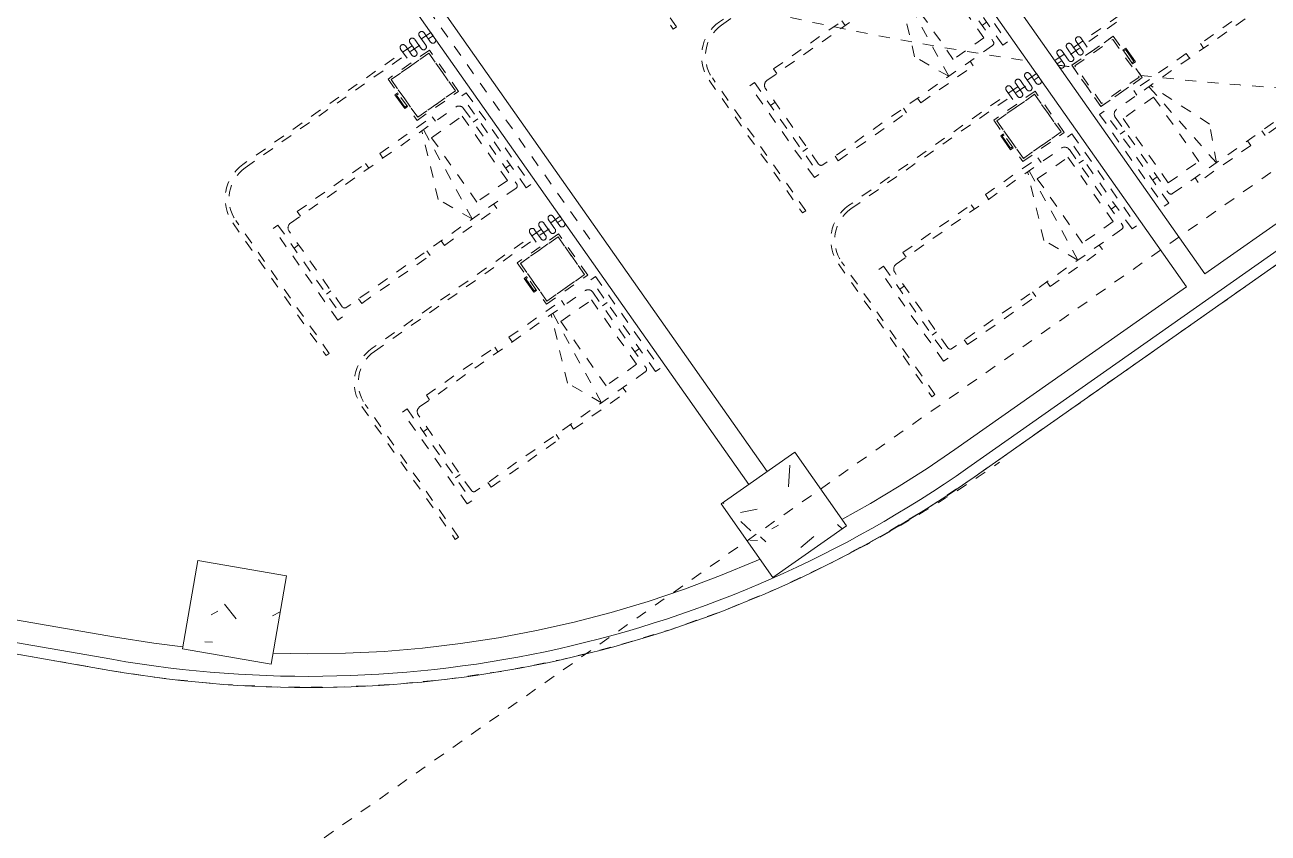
# Model space of a CAD drawing. Extents: x 274235 to 276654, y 142848 to 144425.
# Drawn here: x 276102.95 to 276114.02, y 143055.75 to 143062.95 of the extents above; entities that cross this region are included whole.
import ezdxf

# ---------------------------------------------------------------- set-up
doc = ezdxf.new("R2010")
doc.units = 0
doc.header["$LTSCALE"] = 1.5
for name, pattern in [('ACM-G-CENTER', [50.8, 31.75, -6.35, 6.35, -6.35]), ('ACM-G-HIDDEN2', [4.7625, 3.175, -1.5875]), ('ATDASH', [1.5875, 0.79375, -0.79375]), ('DASH', [0.35, 0.25, -0.1]), ('Hidden 1_32_', [1.389063, 0.79375, -0.595313])]:
    doc.linetypes.add(name, pattern=pattern)
doc.layers.get('0').update_dxf_attribs({"linetype": 'CONTINUOUS', "lineweight": 0})
for name, color, linetype, lineweight in [('_ACM-A-DETL', 7, 'CONTINUOUS', 5), ('_ACM-A-EQPM', 3, 'CONTINUOUS', 5), ('_ACM-A-FLOR-WDWK', 1, 'CONTINUOUS', 5), ('_ACM-A-GRID', 3, 'CONTINUOUS', 5), ('_ACM-A-WALL-FULL', 6, 'CONTINUOUS', 13), ('_ACM-S-STRU-CLOS', 5, 'CONTINUOUS', 5)]:
    doc.layers.add(name, color=color, linetype=linetype, lineweight=lineweight)

# ---------------------------------------------------------------- blocks, each defined once
blk = doc.blocks.new('M_Concrete-Rectangular-Column - 800 x 800mm-V1180-B1_Working')
at = {"layer": '_ACM-S-STRU-CLOS'}
h = blk.add_hatch(dxfattribs=at)
h.set_pattern_fill('FP_739', color=256, style=0, pattern_type=2)
h.set_pattern_definition([(5, (-1061912, 169119.8), (2351.06, -2801.885), [381, -4191]), (310, (-1061912, 169120), (2203.542, 3200.36), [304.8, -3352.8]), (55.451, (-1061716.2, 168886.3), (4554.605, 398.44), [323.8, -3561.801]), (1.184, (-1061193.7, 169838.2), (3239.062, -4428.212), [571.5, -6286.5]), (51.636, (-1060924, 169469), (6856.534, 141.775), [485.7, -5342.702]), (306.184, (-1061193.7, 169838), (6856.536, 141.708), [457.2, -5029.2]), (336, (-1061014, 169299.4), (697.903, -3590.4), [381, -4191]), (281, (-1061014, 169299.4), (3478.827, 1730.799), [304.8, -3352.8]), (26.451, (-1060956, 169000.2), (4176.715, -1859.633), [323.8, -3561.801]), (352.5, (-1061912.1, 169119.8), (1239.4683, 1152.1094), [167.64, -3144.52, 167.64, -6601.46]), (352.5, (-1061912.1, 169119.8), (1239.4683, 1152.1094), [-3479.8, -3235.96, 167.64, -3197.86]), (322.5, (-1061912.1, 169119.8), (2361.74, 471.7945), [167.64, -1772.92, 167.64, -4351.02]), (322.5, (-1061912.1, 169119.8), (2361.74, 471.7945), [-2108.2, -3068.32, 167.64, -1115.06]), (282.5, (-1062713.1, 169920.9), (1836.5254, -1998.5641), [167.64, -1102.36, -9220.2]), (282.5, (-1062713.1, 169920.9), (1836.5254, -1998.5641), [-1270, 167.64, -3794.76, -5257.8]), (282.5, (-1062713.1, 169920.9), (1836.5254, -1998.5641), [-5232.4, 167.64, -5090.16]), (272.5, (-1063072.4, 170280), (2454.452, -1735.277), [167.64, -1483.36, 167.64, -6197.6]), (272.5, (-1063072.4, 170280), (2454.452, -1735.277), [-1818.64, -2463.8, 167.64, -3566.16])])
h.paths.add_polyline_path([(-400, -400), (400, -400), (400, 400), (-400, 400)])
at = {"layer": '_ACM-A-DETL', "color": 250}
for p, q in [((-400, 400), (400, 400)), ((-400, -400), (-400, 400)), ((400, 400), (400, -400)), ((400, -400), (-400, -400))]:
    blk.add_line(p, q, dxfattribs=at)
blk = doc.blocks.new('M_Concrete-Rectangular-Column - 800 x 800mm-V1188-B1_Working')
at = {"layer": '_ACM-S-STRU-CLOS'}
h = blk.add_hatch(dxfattribs=at)
h.set_pattern_fill('FP_741', color=256, style=0, pattern_type=2)
h.set_pattern_definition([(50, (-865804, -629604.6), (3643.682, -318.781), [381, -4191]), (355, (-865804, -629604.6), (-704.856, 3821.136), [304.8, -3352.8]), (100.451, (-865500.5, -629631), (2938.852, 3502.332), [323.8, -3561.801]), (46.184, (-865804, -628588.6), (5421.582, -840.855), [571.5, -6286.5]), (96.636, (-865352.3, -628658.6), (4748.051, 4948.551), [485.7, -5342.702]), (351.184, (-865804, -628588.6), (4748.1, 4948.506), [457.2, -5029.2]), (21, (-865296, -628842.6), (3032.288, -2045.3045), [381, -4191]), (326, (-865296, -628842.6), (1236.042, 3683.762), [304.8, -3352.8]), (71.451, (-865043.4, -629013), (4268.343, 1638.425), [323.8, -3561.801]), (37.5, (-865804.1, -629604.6), (61.772, 1691.1008), [167.64, -3144.52, 167.64, -6601.46]), (37.5, (-865804.1, -629604.6), (61.772, 1691.1008), [-3479.8, -3235.96, 167.64, -3197.86]), (7.5, (-865804.1, -629604.6), (1336.3933, 2003.6115), [167.64, -1772.92, 167.64, -4351.02]), (7.5, (-865804.1, -629604.6), (1336.3933, 2003.6115), [-2108.2, -3068.32, 167.64, -1115.06]), (327.5, (-866937, -629604.6), (2711.8178, -114.5786), [167.64, -1102.36, -9220.2]), (327.5, (-866937, -629604.6), (2711.8178, -114.5786), [-1270, 167.64, -3794.76, -5257.8]), (327.5, (-866937, -629604.6), (2711.8178, -114.5786), [-5232.4, 167.64, -5090.16]), (317.5, (-867445, -629604.6), (2962.5856, 508.5334), [167.64, -1483.36, 167.64, -6197.6]), (317.5, (-867445, -629604.6), (2962.5856, 508.5334), [-1818.64, -2463.8, 167.64, -3566.16])])
h.paths.add_polyline_path([(400, -400), (400, 400), (-400, 400), (-400, -400)])
at = {"layer": '_ACM-A-DETL', "color": 250}
for p, q in [((400, 400), (-400, 400)), ((-400, 400), (-400, -400)), ((400, -400), (400, 400)), ((-400, -400), (400, -400))]:
    blk.add_line(p, q, dxfattribs=at)
blk = doc.blocks.new('BASEMENT20250512')
at = {"layer": '_ACM-A-DETL', "color": 250, "linetype": 'ACM-G-HIDDEN2'}
for p, q in [((881666.0648, 641504.5657), (872082.865, 631921.3659)), ((864799.6652, 628904.5657), (840945.0404, 628904.5657))]:
    blk.add_line(p, q, dxfattribs=at)
for centre, radius, start, end in [((863797.1238, 640577.4863), 12000, 306.13786598, 315.00000019), ((864799.6652, 639204.5657), 10300, 270, 315)]:
    blk.add_arc(centre, radius, start, end, dxfattribs=at)
at = {"layer": '_ACM-S-STRU-CLOS', "rotation": 45.00000000000107}
blk.add_blockref('M_Concrete-Rectangular-Column - 800 x 800mm-V1180-B1_Working', (870471.0287, 631299.4791), dxfattribs=at)
at = {"layer": '_ACM-S-STRU-CLOS'}
blk.add_blockref('M_Concrete-Rectangular-Column - 800 x 800mm-V1188-B1_Working', (865804.124, 629604.5657), dxfattribs=at)
blk = doc.blocks.new('M_Concrete-Rectangular-Column - 800 x 800mm-V57-F5_Working')
at = {"layer": '_ACM-S-STRU-CLOS'}
h = blk.add_hatch(dxfattribs=at)
h.set_pattern_fill('FP_61', color=256, style=0, pattern_type=2)
h.set_pattern_definition([(5, (-1061912.1, 169119.8), (940.4237, -1120.7535), [152.4, -1676.4]), (310, (-1061912.1, 169119.8), (881.417, 1280.1436), [121.92, -1341.12]), (55.451, (-1061833.7, 169026.4), (1821.8422, 159.3759), [129.52, -1424.721]), (1.184, (-1061624.7, 169407.2), (1295.625, -1771.2844), [228.6, -2514.6]), (51.636, (-1061516.8, 169259.6), (2742.6137, 56.71), [194.28, -2137.081]), (306.184, (-1061624.7, 169407.2), (2742.6145, 56.6833), [182.88, -2011.68]), (336, (-1061552.9, 169191.7), (279.161, -1436.1595), [152.4, -1676.4]), (281, (-1061552.9, 169191.7), (1391.5306, 692.3194), [121.92, -1341.12]), (26.451, (-1061529.6, 169072), (1670.686, -743.8533), [129.52, -1424.721]), (352.5, (-1061912.1, 169119.8), (495.78765, 460.8433), [67.056, -1257.808, 67.056, -2640.584]), (352.5, (-1061912.1, 169119.8), (495.78765, 460.8433), [-1391.92, -1294.384, 67.056, -1279.144]), (322.5, (-1061912.1, 169119.8), (944.6961, 188.71726), [67.056, -709.168, 67.056, -1740.408]), (322.5, (-1061912.1, 169119.8), (944.6961, 188.71726), [-843.28, -1227.328, 67.056, -446.024]), (282.5, (-1062232.5, 169440.24), (734.6106, -799.42575), [67.056, -440.944, 67.056, -3621.024]), (282.5, (-1062232.5, 169440.24), (734.6106, -799.42575), [-575.056, -1517.904, 67.056, -2036.064]), (272.5, (-1062376.2, 169583.9), (981.7811, -694.11095), [67.056, -593.344, 67.056, -2479.04]), (272.5, (-1062376.2, 169583.9), (981.7811, -694.11095), [-727.456, -985.52, 67.056, -1426.464])])
h.paths.add_polyline_path([(-400, -400), (400, -400), (400, 400), (-400, 400)])
at = {"layer": '_ACM-A-DETL'}
for p, q in [((-400, 400), (400, 400)), ((-400, -400), (-400, 400)), ((400, 400), (400, -400)), ((400, -400), (-400, -400))]:
    blk.add_line(p, q, dxfattribs=at)
blk = doc.blocks.new('LOCKER_2_drawers_open_under_lockable_mobile - FQSN-051-2020972-F5_Working')
at = {"layer": '_ACM-A-FLOR-WDWK', "linetype": 'DASH'}
for p, q in [((-225, -205), (-225, 245)), ((-225, 245), (225, 245)), ((225, 245), (-225, 245)), ((-225, 245), (-225, -205)), ((-205, -185), (-205, 225)), ((-205, 225), (205, 225)), ((-205, -185), (-205, 225)), ((-205, 225), (205, 225)), ((205, 225), (205, -185)), ((205, 225), (205, -185)), ((225, 245), (225, -205)), ((225, -205), (225, 245)), ((225, -205), (-225, -205)), ((-225, -205), (225, -205)), ((205, -185), (-205, -185)), ((205, -185), (-205, -185))]:
    blk.add_line(p, q, dxfattribs=at)
at = {"layer": '_ACM-A-FLOR-WDWK'}
for p, q in [((-75, -205), (-75, -235)), ((-65, -225), (-65, -205)), ((65, -225), (65, -205)), ((75, -235), (75, -205)), ((-75, -235), (75, -235)), ((65, -225), (-65, -225))]:
    blk.add_line(p, q, dxfattribs=at)
blk = doc.blocks.new('BED_patient1 - MMBE-010_2100D-2020948-F5_Working')
at = {"layer": '_ACM-A-FLOR-WDWK', "linetype": 'DASH'}
for p, q in [((-500, -50), (-500, 0)), ((500, 0), (-500, 0)), ((500, -50), (500, 0)), ((-500, -50), (500, -50)), ((399, -100), (-424, -100)), ((-250, -50), (-250, -100)), ((250, -50), (250, -100)), ((-450, -126), (-450, -1974)), ((350, -150), (-350, -150)), ((-350, -150), (-350, -483)), ((350, -483), (350, -150)), ((450, -1949), (450, -151)), ((-500, -942), (-500, -371)), ((-500, -371), (-450, -371)), ((500, -371), (450, -371)), ((500, -942), (500, -371)), ((-450, -603), (450, -501)), ((-350, -483), (350, -483)), ((-133, -751), (450, -518)), ((-450, -603), (-133, -751)), ((-450, -942), (-500, -942)), ((450, -942), (500, -942)), ((-500, -1840), (-500, -1097)), ((-500, -1097), (-450, -1097)), ((500, -1097), (450, -1097)), ((500, -1840), (500, -1097)), ((-450, -1840), (-500, -1840)), ((450, -1840), (500, -1840)), ((-500, -2050), (-500, -2100)), ((500, -2050), (-500, -2050)), ((-500, -2100), (500, -2100)), ((-424, -2000), (399, -2000)), ((-250, -2000), (-250, -2050)), ((250, -2000), (250, -2050)), ((500, -2050), (500, -2100))]:
    blk.add_line(p, q, dxfattribs=at)
for centre, radius, start, end in [((-424, -126), 25.8, 90, 180), ((399, -151), 50.8, 0, 90), ((-424, -1974), 25.8, 180, 270), ((399, -1949), 50.8, 270, 0)]:
    blk.add_arc(centre, radius, start, end, dxfattribs=at)
blk = doc.blocks.new('BED_patient1 - MMBE-010_2100D-2091575-F5_Working')
at = {"layer": '_ACM-A-FLOR-WDWK', "linetype": 'DASH'}
for p, q in [((-500, 2050), (-500, 2100)), ((-500, 2100), (500, 2100)), ((500, 2050), (-500, 2050)), ((-424, 2000), (399, 2000)), ((-250, 2000), (-250, 2050)), ((250, 2000), (250, 2050)), ((500, 2050), (500, 2100)), ((-450, 126), (-450, 1974)), ((450, 1949), (450, 151)), ((-450, 1840), (-500, 1840)), ((-500, 1840), (-500, 1097)), ((450, 1840), (500, 1840)), ((500, 1840), (500, 1097)), ((-500, 1097), (-450, 1097)), ((500, 1097), (450, 1097)), ((-450, 942), (-500, 942)), ((-500, 942), (-500, 371)), ((450, 942), (500, 942)), ((500, 942), (500, 371)), ((-450, 603), (-133, 751)), ((-133, 751), (450, 518)), ((-450, 603), (450, 501)), ((-350, 150), (-350, 483)), ((-350, 483), (350, 483)), ((350, 483), (350, 150)), ((-500, 371), (-450, 371)), ((500, 371), (450, 371)), ((350, 150), (-350, 150)), ((-500, 50), (-500, 0)), ((-500, 50), (500, 50)), ((399, 100), (-424, 100)), ((-250, 50), (-250, 100)), ((250, 50), (250, 100)), ((500, 50), (500, 0)), ((500, 0), (-500, 0))]:
    blk.add_line(p, q, dxfattribs=at)
for centre, radius, start, end in [((-424, 1974), 25.8, 90, 180), ((399, 1949), 50.8, 360, 90), ((-424, 126), 25.8, 180, 270), ((399, 151), 50.8, 270, 360)]:
    blk.add_arc(centre, radius, start, end, dxfattribs=at)
blk = doc.blocks.new('LOCKER_2_drawers_open_under_lockable_mobile - FQSN-051-2091571-F5_Working')
at = {"layer": '_ACM-A-FLOR-WDWK'}
for p, q in [((75, 235), (-75, 235)), ((-75, 235), (-75, 205)), ((-65, 205), (-65, 225)), ((-65, 225), (65, 225)), ((65, 205), (65, 225)), ((75, 205), (75, 235))]:
    blk.add_line(p, q, dxfattribs=at)
at = {"layer": '_ACM-A-FLOR-WDWK', "linetype": 'DASH'}
for p, q in [((225, 205), (-225, 205)), ((-225, 205), (-225, -245)), ((225, 205), (-225, 205)), ((-225, 205), (-225, -245)), ((205, 185), (-205, 185)), ((-205, 185), (-205, -225)), ((-205, -225), (-205, 185)), ((-205, 185), (205, 185)), ((205, -225), (205, 185)), ((205, 185), (205, -225)), ((225, -245), (225, 205)), ((225, -245), (225, 205)), ((-225, -245), (225, -245)), ((-225, -245), (225, -245)), ((-205, -225), (205, -225)), ((205, -225), (-205, -225))]:
    blk.add_line(p, q, dxfattribs=at)
blk = doc.blocks.new('1020 Cubicle Curtain_ L Shaped - 1020 Cubicle Curtain_ L Shaped-2848326-F5_Working')
at = {"layer": '_ACM-A-EQPM', "linetype": 'ATDASH'}
for p, q in [((142.875, -73.025), (41.275, -73.025)), ((74.6125, -22.225), (109.5375, -22.225)), ((74.6125, -22.225), (74.6125, -2066.625)), ((109.5375, -2066.625), (109.5375, -22.225)), ((41.275, -123.825), (142.875, -123.825)), ((142.875, -174.625), (41.275, -174.625)), ((41.275, -225.425), (142.875, -225.425)), ((142.875, -276.225), (41.275, -276.225)), ((41.275, -327.025), (142.875, -327.025)), ((1892.075, -2404.7625), (447.675, -2404.7625)), ((1892.075, -2439.6875), (1892.075, -2404.7625)), ((447.675, -2439.6875), (1892.075, -2439.6875))]:
    blk.add_line(p, q, dxfattribs=at)
for centre, radius, start, end in [((41.275, -98.425), 25.4, 90, 270), ((142.875, -47.625), 25.4, 270, 90), ((41.275, -200.025), 25.4, 90, 270), ((142.875, -149.225), 25.4, 270, 90), ((41.275, -301.625), 25.4, 90, 270), ((142.875, -250.825), 25.4, 270, 90), ((447.675, -2066.625), 373.0625, 180, 270), ((447.675, -2066.625), 338.1375, 180, 270)]:
    blk.add_arc(centre, radius, start, end, dxfattribs=at)
blk = doc.blocks.new('1020 Cubicle Curtain_ L Shaped - 1020 Cubicle Curtain_ L Shaped-2848163-F5_Working')
at = {"layer": '_ACM-A-EQPM', "linetype": 'ATDASH'}
for p, q in [((447.675, 2439.6875), (1892.075, 2439.6875)), ((1892.075, 2439.6875), (1892.075, 2404.7625)), ((1892.075, 2404.7625), (447.675, 2404.7625)), ((74.6125, 22.225), (74.6125, 2066.625)), ((109.5375, 2066.625), (109.5375, 22.225)), ((41.275, 327.025), (142.875, 327.025)), ((142.875, 276.225), (41.275, 276.225)), ((41.275, 225.425), (142.875, 225.425)), ((142.875, 174.625), (41.275, 174.625)), ((41.275, 123.825), (142.875, 123.825)), ((142.875, 73.025), (41.275, 73.025)), ((74.6125, 22.225), (109.5375, 22.225))]:
    blk.add_line(p, q, dxfattribs=at)
for centre, radius, start, end in [((447.675, 2066.625), 373.0625, 90, 180), ((447.675, 2066.625), 338.1375, 90, 180), ((41.275, 301.625), 25.4, 90, 270), ((41.275, 200.025), 25.4, 90, 270), ((142.875, 250.825), 25.4, 270, 90), ((41.275, 98.425), 25.4, 90, 270), ((142.875, 149.225), 25.4, 270, 90), ((142.875, 47.625), 25.4, 270, 90)]:
    blk.add_arc(centre, radius, start, end, dxfattribs=at)
blk = doc.blocks.new('M_Concrete-Rectangular-Column - 800 x 800mm-V304-F5_Working')
at = {"layer": '_ACM-S-STRU-CLOS'}
h = blk.add_hatch(dxfattribs=at)
h.set_pattern_fill('FP_69', color=256, style=0, pattern_type=2)
h.set_pattern_definition([(50, (-865804.1, -629604.6), (1457.4724, -127.5124), [152.4, -1676.4]), (355, (-865804.1, -629604.6), (-281.9423, 1528.4541), [121.92, -1341.12]), (100.451, (-865682.7, -629615.2), (1175.5412, 1400.9327), [129.52, -1424.721]), (46.184, (-865804.1, -629198.2), (2168.6325, -336.342), [228.6, -2514.6]), (96.636, (-865623.4, -629226.2), (1899.2207, 1979.421), [194.28, -2137.081]), (351.184, (-865804.1, -629198.2), (1899.24, 1979.4025), [182.88, -2011.68]), (21, (-865600.9, -629299.8), (1212.9148, -818.1215), [152.4, -1676.4]), (326, (-865600.9, -629299.8), (494.417, 1473.5044), [121.92, -1341.12]), (71.451, (-865499.8, -629368), (1707.3371, 655.3697), [129.52, -1424.721]), (37.5, (-865804.1, -629604.57), (24.70939, 676.44024), [67.056, -1257.808, 67.056, -2640.584]), (37.5, (-865804.1, -629604.57), (24.70939, 676.44024), [-1391.92, -1294.384, 67.056, -1279.144]), (7.5, (-865804.1, -629604.6), (534.55775, 801.44425), [67.056, -709.168, 67.056, -1740.408]), (7.5, (-865804.1, -629604.6), (534.55775, 801.44425), [-843.28, -1227.328, 67.056, -446.024]), (327.5, (-866257.26, -629604.57), (1084.7275, -45.83123), [67.056, -440.944, 67.056, -3621.024]), (327.5, (-866257.26, -629604.57), (1084.7275, -45.83123), [-575.056, -1517.904, 67.056, -2036.064]), (317.5, (-866460.5, -629604.6), (1185.03465, 203.4135), [67.056, -593.344, 67.056, -2479.04]), (317.5, (-866460.5, -629604.6), (1185.03465, 203.4135), [-727.456, -985.52, 67.056, -1426.464])])
h.paths.add_polyline_path([(400, -400), (400, 400), (-400, 400), (-400, -400)])
at = {"layer": '_ACM-A-DETL'}
for p, q in [((400, 400), (-400, 400)), ((-400, 400), (-400, -400)), ((400, -400), (400, 400)), ((-400, -400), (400, -400))]:
    blk.add_line(p, q, dxfattribs=at)
blk = doc.blocks.new('5f0512')
at = {"layer": '_ACM-A-DETL', "linetype": 'Hidden 1_32_'}
for centre, radius, start, end in [((-151007.444, -89694.6153), 15000, 326.51704504, 2.16311957), ((-129126.9536, -64761.5914), 30000, 259.86438269, 271.59123295), ((-129126.9536, -64761.5914), 30000, 273.53216926, 278.96337951), ((-129126.9536, -64761.5914), 30000, 272.11997874, 272.3804645)]:
    blk.add_arc(centre, radius, start, end, dxfattribs=at)
at = {"layer": '_ACM-A-GRID', "linetype": 'ACM-G-CENTER'}
for p, q in [((-153491.8825, -122863.8741), (-100034.61, -69406.6016)), ((-131854.415, -96983.7659), (-152219.0903, -76619.0906))]:
    blk.add_line(p, q, dxfattribs=at)
at = {"layer": '_ACM-A-WALL-FULL'}
for p, q in [((-98524.2023, -68744.722), (-128191.9691, -98412.4888)), ((-135404.4583, -101399.9996), (-159259.0831, -101399.9996))]:
    blk.add_line(p, q, dxfattribs=at)
at = {"layer": '_ACM-A-WALL-FULL', "lineweight": 18}
for p, q in [((-128121.2584, -98483.1995), (-98453.4916, -68815.4327)), ((-126409.6928, -96347.3698), (-131076.5976, -91680.465)), ((-131218.0189, -91821.8864), (-126551.1142, -96488.7911)), ((-129945.2267, -98751.5329), (-135319.2383, -93377.5213)), ((-135460.6596, -93518.9427), (-130086.6481, -98892.9542)), ((-123793.3978, -93731.0747), (-126409.6928, -96347.3698)), ((-126551.1142, -96488.7911), (-128333.3905, -98271.0675)), ((-135404.4583, -101199.9996), (-138499.9996, -101199.9996)), ((-159259.0831, -101499.9996), (-135404.4583, -101499.9996))]:
    blk.add_line(p, q, dxfattribs=at)
at = {"layer": '_ACM-A-WALL-FULL', "lineweight": 18, "flags": 128}
for points in [[(-128333.3905, -98271.0675), (-128546.4833, -98477.9238), (-128765.6176, -98678.3547), (-128990.6073, -98872.1907), (-129216.7748, -99055.7346)], [(-129873.1109, -99530.9177), (-129904.2289, -99551.4951), (-130193.5083, -99734.9865), (-130488.9028, -99908.4618), (-130790.0656, -100071.7176), (-131096.6435, -100224.5623), (-131408.2766, -100366.8165), (-131724.5993, -100498.3134), (-132045.2405, -100618.8985), (-132369.8238, -100728.4304), (-132697.9684, -100826.7806), (-133029.2892, -100913.8337), (-133363.3975, -100989.4874), (-133699.9012, -101053.653), (-133999.9166, -101100.8714)], [(-134799.9358, -101181.7104), (-135061.9402, -101194.132), (-135404.4583, -101199.9996)]]:
    blk.add_lwpolyline(points, dxfattribs=at)
at = {"layer": '_ACM-A-WALL-FULL'}
blk.add_arc((-135404.4583, -91199.9996), 10200, 270, 315, dxfattribs=at)
at = {"layer": '_ACM-A-WALL-FULL', "lineweight": 18}
blk.add_arc((-135404.4583, -91199.9996), 10300, 270, 315, dxfattribs=at)
at = {"layer": '_ACM-A-EQPM'}
for name, p, rotation in [('1020 Cubicle Curtain_ L Shaped - 1020 Cubicle Curtain_ L Shaped-2848163-F5_Working', (-129533.2663, -93255.2272), 314.9999999999804), ('1020 Cubicle Curtain_ L Shaped - 1020 Cubicle Curtain_ L Shaped-2848326-F5_Working', (-131057.4703, -91951.0041), 315.0000000000072), ('1020 Cubicle Curtain_ L Shaped - 1020 Cubicle Curtain_ L Shaped-2848163-F5_Working', (-128119.0527, -94669.4407), 314.9999999999804), ('1020 Cubicle Curtain_ L Shaped - 1020 Cubicle Curtain_ L Shaped-2848326-F5_Working', (-129643.2568, -93365.2176), 315.0000000000072), ('1020 Cubicle Curtain_ L Shaped - 1020 Cubicle Curtain_ L Shaped-2848326-F5_Working', (-128229.0432, -94779.4312), 315.0000000000072), ('1020 Cubicle Curtain_ L Shaped - 1020 Cubicle Curtain_ L Shaped-2848326-F5_Working', (-133603.0548, -95345.1167), 315.0000000000072), ('1020 Cubicle Curtain_ L Shaped - 1020 Cubicle Curtain_ L Shaped-2848326-F5_Working', (-132188.8412, -96759.3302), 315.0000000000072)]:
    blk.add_blockref(name, p, dxfattribs=dict(at, rotation=rotation))
at = {"layer": '_ACM-A-FLOR-WDWK'}
for name, p, rotation in [('BED_patient1 - MMBE-010_2100D-2020948-F5_Working', (-127222.8656, -95463.4863), 134.9999999999947), ('BED_patient1 - MMBE-010_2100D-2091575-F5_Working', (-128849.2112, -94261.4048), 134.9999999999929), ('LOCKER_2_drawers_open_under_lockable_mobile - FQSN-051-2020972-F5_Working', (-127562.2769, -94706.882), 134.9999999999942), ('LOCKER_2_drawers_open_under_lockable_mobile - FQSN-051-2091571-F5_Working', (-128191.6019, -95336.2071), 134.9999999999934), ('BED_patient1 - MMBE-010_2100D-2091575-F5_Working', (-127434.9976, -95675.6183), 134.9999999999929), ('LOCKER_2_drawers_open_under_lockable_mobile - FQSN-051-2091571-F5_Working', (-133565.6135, -95901.8925), 134.9999999999934), ('BED_patient1 - MMBE-010_2100D-2091575-F5_Working', (-132809.0092, -96241.3038), 134.9999999999929), ('LOCKER_2_drawers_open_under_lockable_mobile - FQSN-051-2091571-F5_Working', (-132151.3999, -97316.1061), 134.9999999999934), ('BED_patient1 - MMBE-010_2100D-2091575-F5_Working', (-131394.7956, -97655.5174), 134.9999999999929)]:
    blk.add_blockref(name, p, dxfattribs=dict(at, rotation=rotation))
at = {"layer": '_ACM-S-STRU-CLOS', "rotation": 45.00000000000107}
blk.add_blockref('M_Concrete-Rectangular-Column - 800 x 800mm-V57-F5_Working', (-129733.0947, -99105.0863), dxfattribs=at)
at = {"layer": '_ACM-S-STRU-CLOS'}
blk.add_blockref('M_Concrete-Rectangular-Column - 800 x 800mm-V304-F5_Working', (-134399.9995, -100799.9997), dxfattribs=at)

msp = doc.modelspace()

# ---------------------------------------------------------------- block references
at = {"xscale": 0.0009999999999999994, "yscale": 0.001, "zscale": 0.001, "rotation": 350.1075696352769}
msp.add_blockref('BASEMENT20250512', (275143.722, 142586.221), dxfattribs=at)

# ---------------------------------------------------------------- next in the draw order: block references
msp.add_blockref('5f0512', (276254.538, 143133.932), dxfattribs=at)

doc.saveas('drawing.dxf')
